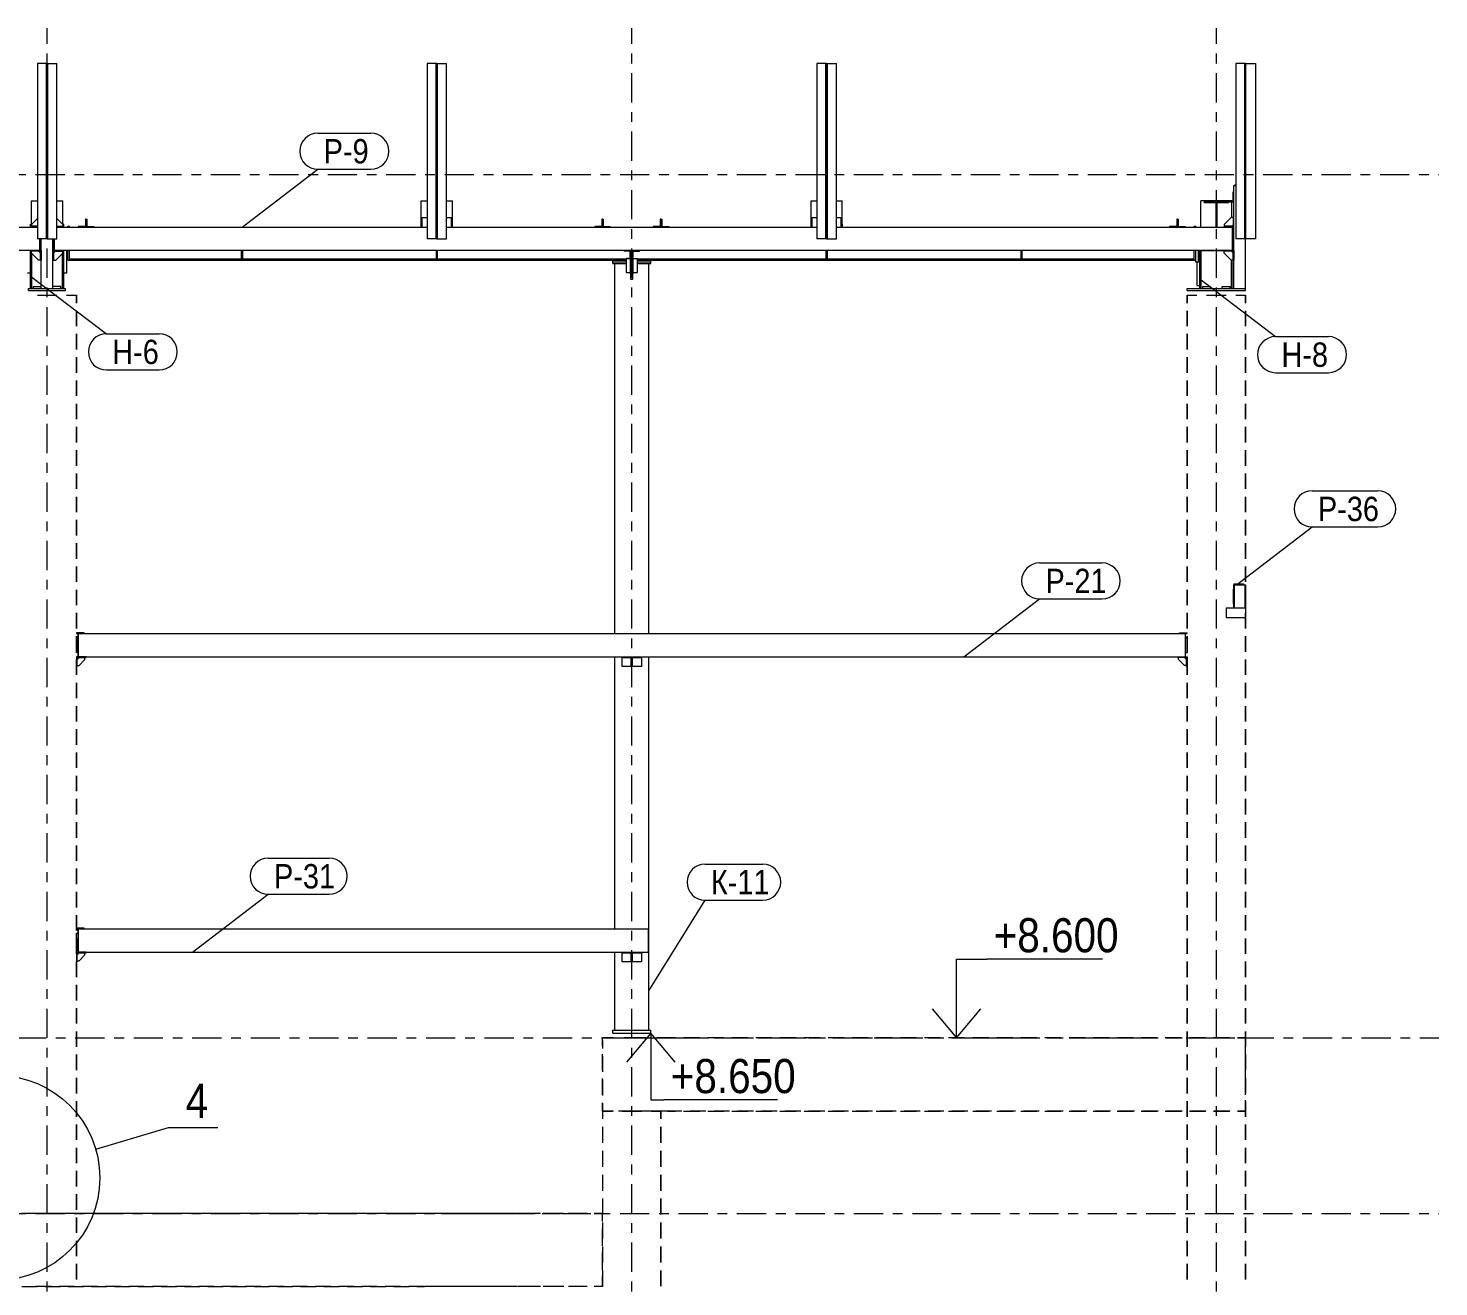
# Model space of a CAD drawing. Header units: millimetres. Extents: x -423 to 766, y -621 to 220.
# Drawn here: x 91.2 to 236, y -176.5 to -47.3 of the extents above; entities that cross this region are included whole.
import ezdxf

# ---------------------------------------------------------------- set-up
doc = ezdxf.new("R2010")
doc.units = ezdxf.units.MM
doc.linetypes.add('XKITLINE00', pattern=[0])
doc.linetypes.add('XKITLINE03', pattern=[6, 3, -1, 1, -1])
for name, color, linetype, lineweight in [('DetailSymbol', 3, 'Continuous', 0), ('LevelText', 7, 'Continuous', 0), ('Part', 2, 'Continuous', 0), ('PartMark', 3, 'Continuous', 0), ('ReferenceModel', 1, 'Continuous', 0), ('S-GRID', 1, 'Continuous', 0)]:
    doc.layers.add(name, color=color, linetype=linetype, lineweight=lineweight)
doc.styles.add('GOST type A', font='ARIAL.TTF')

msp = doc.modelspace()

# ---------------------------------------------------------------- linework, layer by layer
at = {"layer": 'DetailSymbol', "linetype": 'XKITLINE00', "lineweight": 0}
for p, q in [((98.11, -162.33), (105.59, -160.13)), ((105.59, -160.13), (110.65, -160.13))]:
    msp.add_line(p, q, dxfattribs=at)
msp.add_circle((88.04, -165.29), 10.5, dxfattribs=at)
at = {"layer": 'LevelText', "linetype": 'XKITLINE00', "lineweight": 0}
for p, q in [((186.47, -150.93), (186.47, -142.84)), ((186.47, -142.84), (189.57, -142.84)), ((201.45, -142.84), (189.57, -142.84)), ((183.97, -147.93), (186.47, -150.93)), ((186.47, -150.93), (188.97, -147.93)), ((155.08, -150.43), (152.58, -153.43)), ((155.08, -150.43), (155.08, -157.29)), ((157.58, -153.43), (155.08, -150.43)), ((155.08, -157.29), (156.43, -157.29)), ((168.09, -157.29), (156.43, -157.29))]:
    msp.add_line(p, q, dxfattribs=at)
at = {"layer": 'Part', "linetype": 'XKITLINE00', "lineweight": 0}
for p, q in [((93.13, -50.93), (92.13, -50.93)), ((92.13, -50.93), (92.13, -68.93)), ((93.05, -68.93), (93.05, -50.93)), ((93.13, -68.93), (93.13, -50.93)), ((93.13, -50.93), (94.13, -50.93)), ((93.13, -50.93), (93.13, -68.93)), ((93.21, -68.93), (93.21, -50.93)), ((94.13, -68.93), (94.13, -50.93)), ((133.13, -50.93), (132.13, -50.93)), ((132.13, -50.93), (132.13, -68.93)), ((133.05, -68.93), (133.05, -50.93)), ((133.13, -68.93), (133.13, -50.93)), ((133.13, -50.93), (134.13, -50.93)), ((133.13, -50.93), (133.13, -68.93)), ((133.21, -68.93), (133.21, -50.93)), ((134.13, -68.93), (134.13, -50.93)), ((173.13, -50.93), (172.13, -50.93)), ((172.13, -50.93), (172.13, -68.93)), ((173.05, -68.93), (173.05, -50.93)), ((173.13, -68.93), (173.13, -50.93)), ((173.13, -50.93), (174.13, -50.93)), ((173.13, -50.93), (173.13, -68.93)), ((173.21, -68.93), (173.21, -50.93)), ((174.13, -68.93), (174.13, -50.93)), ((216.13, -50.93), (215.13, -50.93)), ((215.13, -50.93), (215.13, -68.93)), ((216.05, -68.93), (216.05, -50.93)), ((216.13, -50.93), (216.13, -68.93)), ((216.13, -50.93), (217.13, -50.93)), ((217.13, -50.93), (217.13, -68.93)), ((214.93, -74.03), (214.93, -63.47)), ((214.93, -63.47), (215.13, -63.47)), ((215.13, -63.43), (214.98, -63.43)), ((214.98, -63.43), (214.98, -63.47)), ((91.53, -67.43), (91.53, -65.03)), ((91.53, -65.03), (92.13, -65.03)), ((94.13, -65.03), (94.73, -65.03)), ((94.73, -67.43), (94.73, -65.03)), ((131.53, -67.43), (131.53, -65.03)), ((131.53, -65.03), (132.13, -65.03)), ((134.13, -65.03), (134.73, -65.03)), ((134.73, -67.43), (134.73, -65.03)), ((171.53, -67.43), (171.53, -65.03)), ((171.53, -65.03), (172.13, -65.03)), ((174.13, -65.03), (174.73, -65.03)), ((174.73, -67.43), (174.73, -65.03)), ((211.53, -67.73), (211.53, -65.03)), ((214.73, -65.03), (211.53, -65.03)), ((211.88, -65.03), (211.88, -64.96)), ((211.88, -65.21), (211.88, -65.13)), ((211.88, -65.13), (214.38, -65.13)), ((213.93, -65.13), (213.93, -65.05)), ((213.93, -65.05), (214.85, -65.05)), ((214.38, -65.03), (214.38, -64.96)), ((214.38, -65.21), (214.38, -65.13)), ((214.38, -65.13), (214.93, -65.13)), ((214.73, -65.05), (214.73, -65.03)), ((214.73, -66.73), (214.73, -65.13)), ((214.85, -65.05), (214.85, -64.13)), ((214.85, -64.13), (214.93, -64.13)), ((174.73, -67.33), (174.73, -66.23)), ((211.88, -65.21), (214.38, -65.21)), ((213.09, -65.21), (213.09, -67.73)), ((213.09, -65.21), (213.17, -65.21)), ((213.09, -66.27), (213.17, -66.27)), ((213.17, -65.21), (213.17, -67.73)), ((54.13, -67.73), (92.13, -67.73)), ((91.42, -67.43), (91.55, -67.43)), ((91.42, -67.73), (91.42, -67.43)), ((92.13, -66.85), (91.53, -67.45)), ((91.53, -67.45), (91.53, -67.65)), ((92.13, -67.65), (91.53, -67.65)), ((91.53, -67.65), (91.53, -67.73)), ((91.53, -67.73), (92.13, -67.73)), ((94.13, -66.85), (94.73, -67.45)), ((94.13, -67.65), (94.73, -67.65)), ((94.13, -67.73), (132.13, -67.73)), ((94.73, -67.73), (94.13, -67.73)), ((94.71, -67.43), (94.84, -67.43)), ((94.73, -67.45), (94.73, -67.65)), ((94.73, -67.65), (94.73, -67.73)), ((94.84, -67.73), (94.84, -67.43)), ((95.25, -67.73), (95.25, -67.63)), ((95.25, -67.63), (95.41, -67.63)), ((95.41, -67.73), (95.41, -67.63)), ((97.06, -67.66), (96.33, -67.66)), ((96.33, -67.66), (96.33, -67.73)), ((97.13, -66.93), (97.06, -66.93)), ((97.06, -66.93), (97.06, -67.66)), ((97.13, -67.73), (97.13, -66.93)), ((97.13, -66.93), (97.2, -66.93)), ((97.13, -67.73), (97.13, -66.93)), ((97.2, -66.93), (97.2, -67.66)), ((97.2, -67.66), (97.93, -67.66)), ((97.93, -67.66), (97.93, -67.73)), ((131.53, -67.43), (131.63, -67.43)), ((131.53, -67.73), (131.53, -67.43)), ((131.63, -66.73), (132.13, -66.73)), ((131.63, -67.73), (131.63, -66.73)), ((131.63, -67.73), (132.13, -67.73)), ((134.13, -66.73), (134.63, -66.73)), ((134.13, -67.73), (172.13, -67.73)), ((134.13, -67.73), (134.63, -67.73)), ((134.63, -67.73), (134.63, -66.73)), ((134.63, -67.43), (134.73, -67.43)), ((134.73, -67.73), (134.73, -67.43)), ((150.06, -67.66), (149.33, -67.66)), ((149.33, -67.66), (149.33, -67.73)), ((150.13, -66.93), (150.06, -66.93)), ((150.06, -66.93), (150.06, -67.66)), ((150.13, -67.73), (150.13, -66.93)), ((150.13, -66.93), (150.2, -66.93)), ((150.13, -67.73), (150.13, -66.93)), ((150.2, -66.93), (150.2, -67.66)), ((150.2, -67.66), (150.93, -67.66)), ((150.93, -67.66), (150.93, -67.73)), ((156.06, -67.66), (155.33, -67.66)), ((155.33, -67.66), (155.33, -67.73)), ((156.13, -66.93), (156.06, -66.93)), ((156.06, -66.93), (156.06, -67.66)), ((156.13, -67.73), (156.13, -66.93)), ((156.13, -67.73), (156.13, -66.93)), ((156.13, -66.93), (156.2, -66.93)), ((156.2, -66.93), (156.2, -67.66)), ((156.2, -67.66), (156.93, -67.66)), ((156.93, -67.66), (156.93, -67.73)), ((171.53, -67.43), (171.63, -67.43)), ((171.53, -67.73), (171.53, -67.43)), ((171.63, -66.73), (172.13, -66.73)), ((171.63, -67.73), (171.63, -66.73)), ((171.63, -67.73), (172.13, -67.73)), ((174.13, -66.73), (174.63, -66.73)), ((174.13, -67.73), (214.79, -67.73)), ((174.13, -67.73), (174.63, -67.73)), ((174.63, -67.73), (174.63, -66.73)), ((174.63, -67.43), (174.73, -67.43)), ((174.73, -67.43), (174.73, -67.73)), ((209.06, -67.66), (208.33, -67.66)), ((208.33, -67.66), (208.33, -67.73)), ((209.13, -66.93), (209.06, -66.93)), ((209.06, -66.93), (209.06, -67.66)), ((209.13, -67.73), (209.13, -66.93)), ((209.13, -66.93), (209.2, -66.93)), ((209.13, -67.73), (209.13, -66.93)), ((209.2, -66.93), (209.2, -67.66)), ((209.2, -67.66), (209.93, -67.66)), ((209.93, -67.66), (209.93, -67.73)), ((210.85, -67.63), (211.01, -67.63)), ((210.85, -67.73), (210.85, -67.63)), ((211.01, -67.73), (211.01, -67.63)), ((214.65, -66.73), (213.93, -67.45)), ((213.93, -67.45), (213.93, -67.65)), ((214.85, -67.65), (213.93, -67.65)), ((213.93, -67.65), (213.93, -67.73)), ((213.93, -67.73), (214.93, -67.73)), ((214.85, -66.73), (214.65, -66.73)), ((214.7, -67.65), (214.85, -67.5)), ((214.73, -67.65), (214.73, -67.62)), ((214.79, -70.13), (214.79, -67.73)), ((214.83, -67.78), (214.79, -67.78)), ((214.83, -70.08), (214.83, -67.78)), ((214.93, -66.73), (214.85, -66.73)), ((214.85, -66.73), (214.85, -67.65)), ((214.93, -67.73), (214.93, -66.73)), ((93.13, -68.93), (92.13, -68.93)), ((92.39, -70.13), (92.39, -68.93)), ((92.43, -68.93), (92.43, -70.08)), ((92.53, -74.03), (92.53, -68.93)), ((93.13, -68.93), (94.13, -68.93)), ((93.73, -74.03), (93.73, -68.93)), ((93.83, -68.93), (93.83, -70.08)), ((93.87, -70.13), (93.87, -68.93)), ((133.13, -68.93), (132.13, -68.93)), ((133.13, -68.93), (134.13, -68.93)), ((173.13, -68.93), (172.13, -68.93)), ((173.13, -68.93), (174.13, -68.93)), ((214.83, -68.83), (214.84, -68.83)), ((214.83, -69.13), (214.84, -69.13)), ((214.84, -68.83), (214.84, -69.13)), ((214.84, -70.13), (214.84, -69.13)), ((216.13, -68.93), (215.13, -68.93)), ((216.13, -74.03), (216.13, -68.93)), ((217.13, -68.93), (216.13, -68.93)), ((92.39, -70.13), (-26.13, -70.13)), ((91.42, -74.03), (91.42, -70.13)), ((91.53, -70.21), (91.53, -70.13)), ((91.53, -70.13), (92.53, -70.13)), ((91.53, -70.41), (91.53, -70.21)), ((92.45, -70.21), (91.53, -70.21)), ((92.25, -71.13), (91.53, -70.41)), ((91.57, -74.03), (91.57, -70.45)), ((92.45, -70.36), (92.3, -70.21)), ((92.43, -70.08), (92.39, -70.08)), ((92.45, -71.13), (92.45, -70.21)), ((92.53, -70.13), (92.53, -71.13)), ((93.73, -70.13), (93.73, -71.13)), ((94.73, -70.13), (93.73, -70.13)), ((93.81, -71.13), (93.81, -70.21)), ((93.81, -70.21), (94.73, -70.21)), ((93.81, -70.36), (93.96, -70.21)), ((93.83, -70.08), (93.87, -70.08)), ((214.79, -70.13), (93.87, -70.13)), ((94.01, -71.13), (94.73, -70.41)), ((94.69, -74.03), (94.69, -70.45)), ((94.73, -70.21), (94.73, -70.13)), ((94.73, -70.41), (94.73, -70.21)), ((94.84, -74.03), (94.84, -70.13)), ((95.14, -72.43), (95.14, -70.13)), ((95.25, -71.13), (95.25, -70.13)), ((95.41, -70.99), (95.41, -70.13)), ((113.05, -70.13), (113.05, -70.98)), ((113.21, -70.98), (113.21, -70.13)), ((133.05, -70.13), (133.05, -70.98)), ((133.21, -70.98), (133.21, -70.13)), ((152.35, -70.21), (152.35, -70.13)), ((152.35, -70.13), (153.05, -70.13)), ((152.97, -70.21), (152.35, -70.21)), ((152.97, -70.83), (152.97, -70.21)), ((153.05, -70.83), (152.97, -70.83)), ((153.05, -70.13), (153.05, -70.83)), ((153.21, -70.13), (153.05, -70.13)), ((153.05, -70.13), (153.05, -71.45)), ((153.21, -70.13), (153.21, -71.45)), ((153.21, -70.13), (153.21, -70.83)), ((153.91, -70.13), (153.21, -70.13)), ((153.21, -70.83), (153.29, -70.83)), ((153.29, -70.83), (153.29, -70.21)), ((153.29, -70.21), (153.91, -70.21)), ((153.91, -70.21), (153.91, -70.13)), ((173.05, -70.13), (173.05, -70.98)), ((173.21, -70.98), (173.21, -70.13)), ((193.05, -70.13), (193.05, -70.98)), ((193.21, -70.98), (193.21, -70.13)), ((210.85, -70.99), (210.85, -70.13)), ((211.01, -71.33), (211.01, -70.13)), ((211.31, -71.33), (211.31, -70.13)), ((211.31, -70.13), (211.31, -71.33)), ((211.41, -70.13), (211.41, -71.33)), ((211.42, -74.03), (211.42, -70.13)), ((211.57, -74.03), (211.57, -70.13)), ((211.58, -70.18), (211.58, -70.13)), ((213.93, -70.18), (211.58, -70.18)), ((213.93, -70.21), (213.93, -70.13)), ((213.93, -70.13), (214.93, -70.13)), ((213.93, -70.41), (213.93, -70.21)), ((214.85, -70.21), (213.93, -70.21)), ((214.65, -71.13), (213.93, -70.41)), ((214.85, -70.36), (214.7, -70.21)), ((214.79, -70.08), (214.83, -70.08)), ((214.84, -70.35), (214.84, -70.21)), ((214.85, -71.13), (214.85, -70.21)), ((214.93, -70.13), (214.93, -71.13)), ((92.45, -71.13), (92.25, -71.13)), ((92.53, -71.13), (92.45, -71.13)), ((93.73, -71.13), (93.81, -71.13)), ((93.81, -71.13), (94.01, -71.13)), ((95.25, -71.13), (95.41, -71.13)), ((95.41, -71.13), (95.41, -70.99)), ((95.41, -70.99), (152.55, -70.99)), ((95.41, -71.13), (151.18, -71.13)), ((113.05, -70.98), (113.21, -70.98)), ((133.05, -70.98), (133.21, -70.98)), ((151.18, -71.29), (151.18, -71.13)), ((151.18, -71.13), (152.55, -71.13)), ((151.18, -71.29), (152.55, -71.29)), ((151.18, -71.45), (151.18, -71.29)), ((151.18, -71.29), (152.55, -71.29)), ((151.18, -71.45), (152.55, -71.45)), ((151.39, -109.43), (151.39, -71.45)), ((153.05, -70.94), (152.55, -70.94)), ((152.55, -70.94), (152.55, -72.39)), ((152.55, -70.97), (152.97, -70.97)), ((152.97, -70.97), (152.97, -72.52)), ((152.97, -71.1), (153.05, -71.1)), ((153.21, -71.45), (153.05, -71.45)), ((153.05, -72.12), (153.05, -71.45)), ((153.05, -71.9), (153.21, -71.9)), ((153.05, -73.1), (153.05, -72.12)), ((153.05, -72.2), (153.21, -72.2)), ((153.21, -70.94), (153.71, -70.94)), ((153.21, -71.1), (153.29, -71.1)), ((153.21, -72.12), (153.21, -71.45)), ((153.21, -72.12), (153.21, -73.1)), ((153.29, -72.52), (153.29, -70.97)), ((153.29, -70.97), (153.71, -70.97)), ((153.71, -72.39), (153.71, -70.94)), ((153.71, -70.99), (210.85, -70.99)), ((153.71, -71.13), (155.08, -71.13)), ((153.71, -71.29), (155.08, -71.29)), ((153.71, -71.29), (155.08, -71.29)), ((153.71, -71.45), (155.08, -71.45)), ((154.87, -109.43), (154.87, -71.45)), ((155.08, -71.13), (210.85, -71.13)), ((155.08, -71.29), (155.08, -71.13)), ((155.08, -71.45), (155.08, -71.29)), ((173.05, -70.98), (173.21, -70.98)), ((193.05, -70.98), (193.21, -70.98)), ((210.85, -71.13), (210.85, -70.99)), ((210.85, -71.13), (211.01, -71.13)), ((211.31, -71.33), (211.01, -71.33)), ((211.12, -71.33), (211.12, -73.73)), ((211.41, -71.33), (211.31, -71.33)), ((211.41, -71.33), (211.42, -71.33)), ((214.85, -71.13), (214.65, -71.13)), ((214.69, -74.03), (214.69, -71.13)), ((214.84, -74.03), (214.84, -71.13)), ((214.84, -71.33), (214.93, -71.33)), ((214.93, -71.13), (214.85, -71.13)), ((91.12, -72.43), (91.42, -72.43)), ((91.73, -74.03), (91.73, -73.83)), ((91.73, -73.83), (92.53, -73.83)), ((94.53, -73.83), (93.73, -73.83)), ((94.53, -74.03), (94.53, -73.83)), ((94.84, -72.43), (95.14, -72.43)), ((152.55, -72.39), (152.97, -72.39)), ((152.97, -72.52), (153.05, -72.52)), ((153.21, -73.1), (153.05, -73.1)), ((153.21, -72.52), (153.29, -72.52)), ((153.29, -72.39), (153.71, -72.39)), ((211.12, -73.73), (211.42, -73.73)), ((211.73, -74.03), (211.73, -73.83)), ((211.73, -73.83), (212.53, -73.83)), ((212.53, -74.03), (212.53, -73.83)), ((213.73, -74.03), (213.73, -73.83)), ((213.73, -73.83), (214.53, -73.83)), ((214.53, -74.03), (214.53, -73.83)), ((214.84, -73.73), (214.93, -73.73)), ((91.23, -74.23), (91.23, -74.03)), ((91.23, -74.03), (95.03, -74.03)), ((91.23, -74.23), (95.03, -74.23)), ((92.53, -74.03), (93.73, -74.03)), ((95.03, -74.23), (95.03, -74.03)), ((210.13, -74.23), (210.13, -74.03)), ((210.13, -74.03), (216.13, -74.03)), ((210.13, -74.23), (216.13, -74.23)), ((214.93, -74.03), (216.13, -74.03)), ((216.13, -74.23), (216.13, -74.03)), ((214.85, -104.88), (214.85, -106.38)), ((214.85, -104.88), (214.93, -104.88)), ((214.93, -104.35), (215.93, -104.35)), ((214.93, -104.35), (214.93, -104.43)), ((214.93, -104.88), (214.93, -104.43)), ((214.93, -104.43), (215.93, -104.43)), ((214.93, -104.88), (214.93, -106.38)), ((216.09, -104.47), (214.97, -104.47)), ((214.97, -104.47), (214.97, -106.79)), ((215.93, -104.35), (215.93, -104.43)), ((215.93, -104.43), (216.13, -104.43)), ((216.09, -106.79), (216.09, -104.47)), ((216.13, -104.43), (216.13, -106.83)), ((216.13, -106.83), (214.13, -106.83)), ((214.13, -106.83), (214.13, -107.83)), ((214.85, -106.38), (214.93, -106.38)), ((214.93, -106.83), (214.93, -106.38)), ((214.97, -106.79), (216.09, -106.79)), ((216.13, -106.83), (216.13, -107.83)), ((216.13, -107.83), (214.13, -107.83)), ((96.93, -109.35), (96.13, -109.35)), ((96.13, -109.35), (96.13, -109.43)), ((96.13, -109.43), (96.33, -109.43)), ((96.13, -109.88), (96.29, -109.88)), ((96.13, -111.38), (96.13, -109.88)), ((96.29, -109.47), (96.29, -111.79)), ((96.29, -109.47), (96.33, -109.47)), ((96.33, -109.43), (96.33, -111.83)), ((96.33, -109.43), (209.93, -109.43)), ((96.93, -109.43), (96.93, -109.35)), ((209.33, -109.43), (209.33, -109.35)), ((209.33, -109.35), (210.13, -109.35)), ((209.93, -109.43), (209.93, -111.83)), ((209.93, -109.43), (210.13, -109.43)), ((209.97, -109.47), (209.93, -109.47)), ((209.97, -111.79), (209.97, -109.47)), ((209.97, -109.88), (210.13, -109.88)), ((210.13, -109.43), (210.13, -109.35)), ((210.13, -109.88), (210.13, -111.38)), ((96.29, -111.38), (96.13, -111.38)), ((209.97, -111.38), (210.13, -111.38)), ((96.13, -111.83), (96.13, -112.83)), ((97.13, -111.83), (96.13, -111.83)), ((96.13, -112.83), (96.21, -112.83)), ((96.21, -112.11), (96.41, -111.91)), ((96.21, -112.83), (96.21, -111.91)), ((96.21, -111.91), (97.13, -111.91)), ((96.21, -112.71), (96.41, -112.71)), ((96.29, -111.79), (96.33, -111.79)), ((96.33, -111.83), (209.93, -111.83)), ((96.41, -112.71), (97.01, -112.11)), ((97.01, -112.11), (97.01, -111.91)), ((97.13, -111.91), (97.13, -111.83)), ((151.39, -139.73), (151.39, -111.83)), ((152.13, -112.83), (152.13, -111.83)), ((152.13, -111.91), (154.13, -111.91)), ((154.13, -112.83), (152.13, -112.83)), ((153.08, -112.71), (153.08, -111.91)), ((153.08, -112.11), (153.18, -112.11)), ((153.18, -112.71), (153.08, -112.71)), ((153.18, -111.91), (153.18, -112.71)), ((154.13, -111.83), (154.13, -112.83)), ((154.87, -139.77), (154.87, -111.83)), ((209.13, -111.91), (209.13, -111.83)), ((209.13, -111.83), (210.13, -111.83)), ((210.05, -111.91), (209.13, -111.91)), ((209.25, -112.11), (209.25, -111.91)), ((209.85, -112.71), (209.25, -112.11)), ((210.05, -112.11), (209.85, -111.91)), ((210.05, -112.71), (209.85, -112.71)), ((209.93, -111.79), (209.97, -111.79)), ((210.05, -112.83), (210.05, -111.91)), ((210.13, -112.83), (210.05, -112.83)), ((210.13, -111.83), (210.13, -112.83)), ((96.93, -139.65), (96.13, -139.65)), ((96.13, -139.65), (96.13, -139.73)), ((96.13, -139.73), (96.33, -139.73)), ((96.13, -140.18), (96.29, -140.18)), ((96.13, -141.68), (96.13, -140.18)), ((96.29, -139.77), (96.29, -142.09)), ((96.29, -139.77), (96.33, -139.77)), ((96.33, -139.73), (96.33, -142.13)), ((96.33, -139.73), (154.83, -139.73)), ((96.93, -139.73), (96.93, -139.65)), ((154.83, -139.73), (154.83, -142.13)), ((154.87, -139.77), (154.83, -139.77)), ((154.87, -142.09), (154.87, -139.77)), ((96.29, -141.68), (96.13, -141.68)), ((96.13, -142.13), (96.13, -143.13)), ((97.13, -142.13), (96.13, -142.13)), ((96.13, -143.13), (96.21, -143.13)), ((96.21, -142.41), (96.41, -142.21)), ((96.21, -143.13), (96.21, -142.21)), ((96.21, -142.21), (97.13, -142.21)), ((96.21, -143.01), (96.41, -143.01)), ((96.29, -142.09), (96.33, -142.09)), ((96.33, -142.13), (154.83, -142.13)), ((96.41, -143.01), (97.01, -142.41)), ((97.01, -142.41), (97.01, -142.21)), ((97.13, -142.21), (97.13, -142.13)), ((151.39, -150.13), (151.39, -142.13)), ((152.13, -143.13), (152.13, -142.13)), ((152.13, -142.21), (154.13, -142.21)), ((154.13, -143.13), (152.13, -143.13)), ((153.08, -143.01), (153.08, -142.21)), ((153.08, -142.41), (153.18, -142.41)), ((153.18, -143.01), (153.08, -143.01)), ((153.18, -142.21), (153.18, -143.01)), ((154.13, -142.13), (154.13, -143.13)), ((154.83, -142.09), (154.87, -142.09)), ((154.87, -150.13), (154.87, -142.09)), ((151.18, -150.43), (151.18, -150.13)), ((151.18, -150.13), (155.08, -150.13)), ((151.18, -150.43), (155.08, -150.43)), ((155.08, -150.43), (155.08, -150.13))]:
    msp.add_line(p, q, dxfattribs=at)
at = {"layer": 'PartMark', "linetype": 'XKITLINE00', "lineweight": 0}
for p, q in [((120.91, -58.1), (126.35, -58.1)), ((113.13, -67.73), (120.91, -61.8)), ((120.91, -61.8), (126.35, -61.8)), ((91.43, -72.76), (99.21, -78.69)), ((211.43, -73.04), (219.21, -78.97)), ((99.21, -78.69), (104.64, -78.69)), ((219.21, -78.97), (224.64, -78.97)), ((99.21, -82.39), (104.64, -82.39)), ((219.21, -82.67), (224.64, -82.67)), ((222.95, -94.8), (229.69, -94.8)), ((215.18, -104.43), (222.95, -98.5)), ((222.95, -98.5), (229.69, -98.5)), ((194.99, -102.19), (201.4, -102.19)), ((187.21, -111.82), (194.99, -105.89)), ((194.99, -105.89), (201.4, -105.89)), ((115.81, -132.49), (122.07, -132.49)), ((160.65, -133.09), (166.57, -133.09)), ((108.04, -142.12), (115.81, -136.19)), ((115.81, -136.19), (122.07, -136.19)), ((154.87, -146.1), (160.65, -136.79)), ((160.65, -136.79), (166.57, -136.79))]:
    msp.add_line(p, q, dxfattribs=at)
for centre, start, end in [((120.91, -59.95), 90, 270), ((126.35, -59.95), 270, 90), ((99.21, -80.54), 90, 270), ((104.64, -80.54), 270, 90), ((219.21, -80.82), 90, 270), ((224.64, -80.82), 270, 90), ((222.95, -96.65), 90, 270), ((229.69, -96.65), 270, 90), ((194.99, -104.04), 90, 270), ((201.4, -104.04), 270, 90), ((115.81, -134.34), 90, 270), ((122.07, -134.34), 270, 90), ((160.65, -134.94), 90, 270), ((166.57, -134.94), 270, 90)]:
    msp.add_arc(centre, 1.85, start, end, dxfattribs=at)
at = {"layer": 'ReferenceModel', "linetype": 'XKITLINE00', "lineweight": 0}
for p, q in [((92.13, -74.73), (94.13, -74.73)), ((92.13, -74.73), (94.13, -74.73)), ((92.13, -74.73), (94.13, -74.73)), ((95.13, -74.73), (96.13, -74.73)), ((95.13, -74.73), (96.13, -74.73)), ((95.13, -74.73), (96.13, -74.73)), ((96.13, -74.73), (96.13, -75.52)), ((96.13, -75.52), (96.13, -74.73)), ((96.13, -74.73), (96.13, -75.52)), ((210.13, -74.73), (210.13, -75.52)), ((210.13, -74.73), (211.13, -74.73)), ((210.13, -75.52), (210.13, -74.73)), ((210.13, -74.73), (211.13, -74.73)), ((210.13, -74.73), (210.13, -75.52)), ((210.13, -74.73), (211.13, -74.73)), ((212.13, -74.73), (214.13, -74.73)), ((212.13, -74.73), (214.13, -74.73)), ((212.13, -74.73), (214.13, -74.73)), ((215.13, -74.73), (216.13, -74.73)), ((215.13, -74.73), (216.13, -74.73)), ((215.13, -74.73), (216.13, -74.73)), ((216.13, -74.73), (216.13, -75.52)), ((216.13, -75.52), (216.13, -74.73)), ((216.13, -74.73), (216.13, -75.52)), ((96.13, -76.32), (96.13, -77.91)), ((96.13, -77.91), (96.13, -76.32)), ((96.13, -76.32), (96.13, -77.91)), ((210.13, -76.32), (210.13, -77.91)), ((210.13, -77.91), (210.13, -76.32)), ((210.13, -76.32), (210.13, -77.91)), ((216.13, -76.32), (216.13, -77.91)), ((216.13, -77.91), (216.13, -76.32)), ((216.13, -76.32), (216.13, -77.91)), ((96.13, -78.7), (96.13, -80.29)), ((96.13, -80.29), (96.13, -78.7)), ((96.13, -78.7), (96.13, -80.29)), ((210.13, -78.7), (210.13, -80.29)), ((210.13, -80.29), (210.13, -78.7)), ((210.13, -78.7), (210.13, -80.29)), ((216.13, -78.7), (216.13, -80.29)), ((216.13, -80.29), (216.13, -78.7)), ((216.13, -78.7), (216.13, -80.29)), ((96.13, -81.09), (96.13, -82.68)), ((96.13, -82.68), (96.13, -81.09)), ((96.13, -81.09), (96.13, -82.68)), ((210.13, -81.09), (210.13, -82.68)), ((210.13, -82.68), (210.13, -81.09)), ((210.13, -81.09), (210.13, -82.68)), ((216.13, -81.09), (216.13, -82.68)), ((216.13, -82.68), (216.13, -81.09)), ((216.13, -81.09), (216.13, -82.68)), ((96.13, -83.47), (96.13, -85.06)), ((96.13, -85.06), (96.13, -83.47)), ((96.13, -83.47), (96.13, -85.06)), ((210.13, -83.47), (210.13, -85.06)), ((210.13, -85.06), (210.13, -83.47)), ((210.13, -83.47), (210.13, -85.06)), ((216.13, -83.47), (216.13, -85.06)), ((216.13, -85.06), (216.13, -83.47)), ((216.13, -83.47), (216.13, -85.06)), ((96.13, -85.86), (96.13, -87.45)), ((96.13, -87.45), (96.13, -85.86)), ((96.13, -85.86), (96.13, -87.45)), ((210.13, -85.86), (210.13, -87.45)), ((210.13, -87.45), (210.13, -85.86)), ((210.13, -85.86), (210.13, -87.45)), ((216.13, -85.86), (216.13, -87.45)), ((216.13, -87.45), (216.13, -85.86)), ((216.13, -85.86), (216.13, -87.45)), ((96.13, -88.24), (96.13, -89.83)), ((96.13, -89.83), (96.13, -88.24)), ((96.13, -88.24), (96.13, -89.83)), ((210.13, -88.24), (210.13, -89.83)), ((210.13, -89.83), (210.13, -88.24)), ((210.13, -88.24), (210.13, -89.83)), ((216.13, -88.24), (216.13, -89.83)), ((216.13, -89.83), (216.13, -88.24)), ((216.13, -88.24), (216.13, -89.83)), ((96.13, -90.63), (96.13, -92.22)), ((96.13, -92.22), (96.13, -90.63)), ((96.13, -90.63), (96.13, -92.22)), ((210.13, -90.63), (210.13, -92.22)), ((210.13, -92.22), (210.13, -90.63)), ((210.13, -90.63), (210.13, -92.22)), ((216.13, -90.63), (216.13, -92.22)), ((216.13, -92.22), (216.13, -90.63)), ((216.13, -90.63), (216.13, -92.22)), ((96.13, -93.01), (96.13, -94.6)), ((96.13, -94.6), (96.13, -93.01)), ((96.13, -93.01), (96.13, -94.6)), ((210.13, -93.01), (210.13, -94.6)), ((210.13, -94.6), (210.13, -93.01)), ((210.13, -93.01), (210.13, -94.6)), ((216.13, -93.01), (216.13, -94.6)), ((216.13, -94.6), (216.13, -93.01)), ((216.13, -93.01), (216.13, -94.6)), ((96.13, -95.4), (96.13, -96.99)), ((96.13, -96.99), (96.13, -95.4)), ((96.13, -95.4), (96.13, -96.99)), ((210.13, -95.4), (210.13, -96.99)), ((210.13, -96.99), (210.13, -95.4)), ((210.13, -95.4), (210.13, -96.99)), ((216.13, -95.4), (216.13, -96.99)), ((216.13, -96.99), (216.13, -95.4)), ((216.13, -95.4), (216.13, -96.99)), ((96.13, -97.78), (96.13, -99.37)), ((96.13, -99.37), (96.13, -97.78)), ((96.13, -97.78), (96.13, -99.37)), ((210.13, -97.78), (210.13, -99.37)), ((210.13, -99.37), (210.13, -97.78)), ((210.13, -97.78), (210.13, -99.37)), ((216.13, -97.78), (216.13, -99.37)), ((216.13, -99.37), (216.13, -97.78)), ((216.13, -97.78), (216.13, -99.37)), ((96.13, -100.17), (96.13, -101.76)), ((96.13, -101.76), (96.13, -100.17)), ((96.13, -100.17), (96.13, -101.76)), ((210.13, -100.17), (210.13, -101.76)), ((210.13, -101.76), (210.13, -100.17)), ((210.13, -100.17), (210.13, -101.76)), ((216.13, -100.17), (216.13, -101.76)), ((216.13, -101.76), (216.13, -100.17)), ((216.13, -100.17), (216.13, -101.76)), ((96.13, -102.55), (96.13, -104.14)), ((96.13, -104.14), (96.13, -102.55)), ((96.13, -102.55), (96.13, -104.14)), ((210.13, -102.55), (210.13, -104.14)), ((210.13, -104.14), (210.13, -102.55)), ((210.13, -102.55), (210.13, -104.14)), ((216.13, -102.55), (216.13, -104.14)), ((216.13, -104.14), (216.13, -102.55)), ((216.13, -102.55), (216.13, -104.14)), ((96.13, -104.94), (96.13, -106.53)), ((96.13, -106.53), (96.13, -104.94)), ((96.13, -104.94), (96.13, -106.53)), ((210.13, -104.94), (210.13, -106.53)), ((210.13, -106.53), (210.13, -104.94)), ((210.13, -104.94), (210.13, -106.53)), ((216.13, -104.94), (216.13, -106.53)), ((216.13, -106.53), (216.13, -104.94)), ((216.13, -104.94), (216.13, -106.53)), ((96.13, -107.32), (96.13, -108.91)), ((96.13, -108.91), (96.13, -107.32)), ((96.13, -107.32), (96.13, -108.91)), ((210.13, -107.32), (210.13, -108.91)), ((210.13, -108.91), (210.13, -107.32)), ((210.13, -107.32), (210.13, -108.91)), ((216.13, -107.32), (216.13, -108.91)), ((216.13, -108.91), (216.13, -107.32)), ((216.13, -107.32), (216.13, -108.91)), ((96.13, -109.71), (96.13, -111.3)), ((96.13, -111.3), (96.13, -109.71)), ((96.13, -109.71), (96.13, -111.3)), ((210.13, -109.71), (210.13, -111.3)), ((210.13, -111.3), (210.13, -109.71)), ((210.13, -109.71), (210.13, -111.3)), ((216.13, -109.71), (216.13, -111.3)), ((216.13, -111.3), (216.13, -109.71)), ((216.13, -109.71), (216.13, -111.3)), ((96.13, -112.09), (96.13, -113.68)), ((96.13, -113.68), (96.13, -112.09)), ((96.13, -112.09), (96.13, -113.68)), ((210.13, -112.09), (210.13, -113.68)), ((210.13, -113.68), (210.13, -112.09)), ((210.13, -112.09), (210.13, -113.68)), ((216.13, -112.09), (216.13, -113.68)), ((216.13, -113.68), (216.13, -112.09)), ((216.13, -112.09), (216.13, -113.68)), ((96.13, -114.48), (96.13, -116.07)), ((96.13, -116.07), (96.13, -114.48)), ((96.13, -114.48), (96.13, -116.07)), ((210.13, -114.48), (210.13, -116.07)), ((210.13, -116.07), (210.13, -114.48)), ((210.13, -114.48), (210.13, -116.07)), ((216.13, -114.48), (216.13, -116.07)), ((216.13, -116.07), (216.13, -114.48)), ((216.13, -114.48), (216.13, -116.07)), ((96.13, -116.87), (96.13, -118.46)), ((96.13, -118.46), (96.13, -116.87)), ((96.13, -116.87), (96.13, -118.46)), ((210.13, -116.87), (210.13, -118.46)), ((210.13, -118.46), (210.13, -116.87)), ((210.13, -116.87), (210.13, -118.46)), ((216.13, -116.87), (216.13, -118.46)), ((216.13, -118.46), (216.13, -116.87)), ((216.13, -116.87), (216.13, -118.46)), ((96.13, -119.25), (96.13, -120.84)), ((96.13, -120.84), (96.13, -119.25)), ((96.13, -119.25), (96.13, -120.84)), ((210.13, -119.25), (210.13, -120.84)), ((210.13, -120.84), (210.13, -119.25)), ((210.13, -119.25), (210.13, -120.84)), ((216.13, -119.25), (216.13, -120.84)), ((216.13, -120.84), (216.13, -119.25)), ((216.13, -119.25), (216.13, -120.84)), ((96.13, -121.64), (96.13, -123.23)), ((96.13, -123.23), (96.13, -121.64)), ((96.13, -121.64), (96.13, -123.23)), ((210.13, -121.64), (210.13, -123.23)), ((210.13, -123.23), (210.13, -121.64)), ((210.13, -121.64), (210.13, -123.23)), ((216.13, -121.64), (216.13, -123.23)), ((216.13, -123.23), (216.13, -121.64)), ((216.13, -121.64), (216.13, -123.23)), ((96.13, -124.02), (96.13, -125.61)), ((96.13, -125.61), (96.13, -124.02)), ((96.13, -124.02), (96.13, -125.61)), ((210.13, -124.02), (210.13, -125.61)), ((210.13, -125.61), (210.13, -124.02)), ((210.13, -124.02), (210.13, -125.61)), ((216.13, -124.02), (216.13, -125.61)), ((216.13, -125.61), (216.13, -124.02)), ((216.13, -124.02), (216.13, -125.61)), ((96.13, -126.41), (96.13, -128)), ((96.13, -128), (96.13, -126.41)), ((96.13, -126.41), (96.13, -128)), ((210.13, -126.41), (210.13, -128)), ((210.13, -128), (210.13, -126.41)), ((210.13, -126.41), (210.13, -128)), ((216.13, -126.41), (216.13, -128)), ((216.13, -128), (216.13, -126.41)), ((216.13, -126.41), (216.13, -128)), ((96.13, -128.79), (96.13, -130.38)), ((96.13, -130.38), (96.13, -128.79)), ((96.13, -128.79), (96.13, -130.38)), ((210.13, -128.79), (210.13, -130.38)), ((210.13, -130.38), (210.13, -128.79)), ((210.13, -128.79), (210.13, -130.38)), ((216.13, -128.79), (216.13, -130.38)), ((216.13, -130.38), (216.13, -128.79)), ((216.13, -128.79), (216.13, -130.38)), ((96.13, -131.18), (96.13, -132.77)), ((96.13, -132.77), (96.13, -131.18)), ((96.13, -131.18), (96.13, -132.77)), ((210.13, -131.18), (210.13, -132.77)), ((210.13, -132.77), (210.13, -131.18)), ((210.13, -131.18), (210.13, -132.77)), ((216.13, -131.18), (216.13, -132.77)), ((216.13, -132.77), (216.13, -131.18)), ((216.13, -131.18), (216.13, -132.77)), ((96.13, -133.56), (96.13, -135.15)), ((96.13, -135.15), (96.13, -133.56)), ((96.13, -133.56), (96.13, -135.15)), ((210.13, -133.56), (210.13, -135.15)), ((210.13, -135.15), (210.13, -133.56)), ((210.13, -133.56), (210.13, -135.15)), ((216.13, -133.56), (216.13, -135.15)), ((216.13, -135.15), (216.13, -133.56)), ((216.13, -133.56), (216.13, -135.15)), ((96.13, -135.95), (96.13, -137.54)), ((96.13, -137.54), (96.13, -135.95)), ((96.13, -135.95), (96.13, -137.54)), ((210.13, -135.95), (210.13, -137.54)), ((210.13, -137.54), (210.13, -135.95)), ((210.13, -135.95), (210.13, -137.54)), ((216.13, -135.95), (216.13, -137.54)), ((216.13, -137.54), (216.13, -135.95)), ((216.13, -135.95), (216.13, -137.54)), ((96.13, -138.33), (96.13, -139.92)), ((96.13, -139.92), (96.13, -138.33)), ((96.13, -138.33), (96.13, -139.92)), ((210.13, -138.33), (210.13, -139.92)), ((210.13, -139.92), (210.13, -138.33)), ((210.13, -138.33), (210.13, -139.92)), ((216.13, -138.33), (216.13, -139.92)), ((216.13, -139.92), (216.13, -138.33)), ((216.13, -138.33), (216.13, -139.92)), ((96.13, -140.72), (96.13, -142.31)), ((96.13, -142.31), (96.13, -140.72)), ((96.13, -140.72), (96.13, -142.31)), ((210.13, -140.72), (210.13, -142.31)), ((210.13, -142.31), (210.13, -140.72)), ((210.13, -140.72), (210.13, -142.31)), ((216.13, -140.72), (216.13, -142.31)), ((216.13, -142.31), (216.13, -140.72)), ((216.13, -140.72), (216.13, -142.31)), ((96.13, -143.1), (96.13, -144.69)), ((96.13, -144.69), (96.13, -143.1)), ((96.13, -143.1), (96.13, -144.69)), ((210.13, -143.1), (210.13, -144.69)), ((210.13, -144.69), (210.13, -143.1)), ((210.13, -143.1), (210.13, -144.69)), ((216.13, -143.1), (216.13, -144.69)), ((216.13, -144.69), (216.13, -143.1)), ((216.13, -143.1), (216.13, -144.69)), ((96.13, -145.49), (96.13, -147.08)), ((96.13, -147.08), (96.13, -145.49)), ((96.13, -145.49), (96.13, -147.08)), ((210.13, -145.49), (210.13, -147.08)), ((210.13, -147.08), (210.13, -145.49)), ((210.13, -145.49), (210.13, -147.08)), ((216.13, -145.49), (216.13, -147.08)), ((216.13, -147.08), (216.13, -145.49)), ((216.13, -145.49), (216.13, -147.08)), ((96.13, -147.87), (96.13, -149.46)), ((96.13, -149.46), (96.13, -147.87)), ((96.13, -147.87), (96.13, -149.46)), ((210.13, -147.87), (210.13, -149.46)), ((210.13, -149.46), (210.13, -147.87)), ((210.13, -147.87), (210.13, -149.46)), ((216.13, -147.87), (216.13, -149.46)), ((216.13, -149.46), (216.13, -147.87)), ((216.13, -147.87), (216.13, -149.46)), ((96.13, -150.26), (96.13, -151.85)), ((96.13, -151.85), (96.13, -150.26)), ((96.13, -150.26), (96.13, -151.85)), ((210.13, -150.26), (210.13, -151.85)), ((210.13, -151.85), (210.13, -150.26)), ((210.13, -150.26), (210.13, -151.85)), ((216.13, -150.26), (216.13, -151.85)), ((216.13, -151.85), (216.13, -150.26)), ((216.13, -150.26), (216.13, -151.85)), ((150.13, -151.76), (150.13, -150.93)), ((150.13, -150.93), (150.95, -150.93)), ((150.13, -151.19), (150.13, -150.93)), ((151.25, -150.93), (150.13, -150.93)), ((150.13, -150.93), (151.25, -150.93)), ((150.13, -151.19), (150.13, -150.93)), ((150.13, -151.19), (150.13, -152)), ((151.76, -150.93), (153.39, -150.93)), ((154.58, -150.93), (152.36, -150.93)), ((152.36, -150.93), (154.58, -150.93)), ((154.21, -150.93), (155.84, -150.93)), ((156.81, -150.93), (155.69, -150.93)), ((155.69, -150.93), (156.8, -150.93)), ((156.65, -150.93), (158.28, -150.93)), ((157.63, -150.93), (156.8, -150.93)), ((160.1, -150.93), (158.45, -150.93)), ((159.1, -150.93), (160.73, -150.93)), ((162.57, -150.93), (160.93, -150.93)), ((161.54, -150.93), (163.17, -150.93)), ((165.05, -150.93), (163.4, -150.93)), ((163.99, -150.93), (165.61, -150.93)), ((167.52, -150.93), (165.87, -150.93)), ((166.43, -150.93), (168.06, -150.93)), ((169.99, -150.93), (168.34, -150.93)), ((168.87, -150.93), (170.5, -150.93)), ((172.46, -150.93), (170.81, -150.93)), ((171.32, -150.93), (172.95, -150.93)), ((174.93, -150.93), (173.29, -150.93)), ((173.76, -150.93), (175.39, -150.93)), ((177.41, -150.93), (175.76, -150.93)), ((176.21, -150.93), (177.84, -150.93)), ((179.88, -150.93), (178.23, -150.93)), ((178.65, -150.93), (180.28, -150.93)), ((182.35, -150.93), (180.7, -150.93)), ((181.1, -150.93), (182.73, -150.93)), ((184.82, -150.93), (183.17, -150.93)), ((183.54, -150.93), (185.17, -150.93)), ((187.29, -150.93), (185.65, -150.93)), ((185.99, -150.93), (187.61, -150.93)), ((189.77, -150.93), (188.12, -150.93)), ((188.43, -150.93), (190.06, -150.93)), ((192.24, -150.93), (190.59, -150.93)), ((190.87, -150.93), (192.5, -150.93)), ((194.71, -150.93), (193.06, -150.93)), ((193.32, -150.93), (194.95, -150.93)), ((197.18, -150.93), (195.53, -150.93)), ((195.76, -150.93), (197.39, -150.93)), ((199.65, -150.93), (198.01, -150.93)), ((198.21, -150.93), (199.84, -150.93)), ((202.13, -150.93), (200.48, -150.93)), ((200.65, -150.93), (202.28, -150.93)), ((204.6, -150.93), (202.95, -150.93)), ((203.1, -150.93), (204.73, -150.93)), ((207.07, -150.93), (205.42, -150.93)), ((205.54, -150.93), (207.17, -150.93)), ((209.54, -150.93), (207.89, -150.93)), ((207.99, -150.93), (209.61, -150.93)), ((212.01, -150.93), (210.37, -150.93)), ((210.43, -150.93), (212.06, -150.93)), ((214.49, -150.93), (212.84, -150.93)), ((212.87, -150.93), (214.5, -150.93)), ((216.13, -150.93), (215.31, -150.93)), ((215.32, -150.93), (216.13, -150.93)), ((216.13, -151.76), (216.13, -150.93)), ((216.13, -150.93), (216.13, -151.68)), ((216.13, -152.81), (216.13, -151.68)), ((96.13, -152.64), (96.13, -154.23)), ((96.13, -154.23), (96.13, -152.64)), ((96.13, -152.64), (96.13, -154.23)), ((150.13, -154.26), (150.13, -152.59)), ((150.13, -152.8), (150.13, -154.41)), ((210.13, -152.64), (210.13, -154.23)), ((210.13, -154.23), (210.13, -152.64)), ((210.13, -152.64), (210.13, -154.23)), ((216.13, -154.26), (216.13, -152.59)), ((216.13, -152.64), (216.13, -154.23)), ((216.13, -154.23), (216.13, -152.64)), ((216.13, -152.64), (216.13, -154.23)), ((216.13, -156.18), (216.13, -153.93)), ((96.13, -155.03), (96.13, -156.62)), ((96.13, -156.62), (96.13, -155.03)), ((96.13, -155.03), (96.13, -156.62)), ((150.13, -156.76), (150.13, -155.09)), ((150.13, -155.21), (150.13, -156.82)), ((210.13, -155.03), (210.13, -156.62)), ((210.13, -156.62), (210.13, -155.03)), ((210.13, -155.03), (210.13, -156.62)), ((216.13, -155.03), (216.13, -156.62)), ((216.13, -156.62), (216.13, -155.03)), ((216.13, -155.03), (216.13, -156.62)), ((216.13, -156.76), (216.13, -155.09)), ((96.13, -157.42), (96.13, -159.01)), ((96.13, -159.01), (96.13, -157.42)), ((96.13, -157.42), (96.13, -159.01)), ((150.13, -158.43), (150.13, -157.59)), ((150.13, -157.62), (150.13, -158.43)), ((210.13, -157.42), (210.13, -159.01)), ((210.13, -159.01), (210.13, -157.42)), ((210.13, -157.42), (210.13, -159.01)), ((216.13, -158.43), (216.13, -157.3)), ((216.13, -157.42), (216.13, -159.01)), ((216.13, -159.01), (216.13, -157.42)), ((216.13, -157.42), (216.13, -159.01)), ((216.13, -158.43), (216.13, -157.59)), ((150.13, -158.43), (150.13, -158.43)), ((150.95, -158.43), (150.13, -158.43)), ((151.25, -158.43), (150.13, -158.43)), ((151.25, -158.43), (150.13, -158.43)), ((150.13, -158.43), (150.13, -158.43)), ((150.13, -158.43), (150.13, -159.24)), ((150.13, -158.43), (151.13, -158.43)), ((150.13, -158.43), (150.13, -159.24)), ((150.13, -158.43), (151.13, -158.43)), ((150.13, -158.43), (150.13, -159.24)), ((150.13, -158.43), (151.13, -158.43)), ((153.39, -158.43), (151.76, -158.43)), ((152.13, -158.43), (154.13, -158.43)), ((152.13, -158.43), (154.13, -158.43)), ((152.13, -158.43), (154.13, -158.43)), ((154.58, -158.43), (152.36, -158.43)), ((154.58, -158.43), (152.36, -158.43)), ((155.84, -158.43), (154.21, -158.43)), ((155.13, -158.43), (156.13, -158.43)), ((155.13, -158.43), (156.13, -158.43)), ((155.13, -158.43), (156.13, -158.43)), ((156.81, -158.43), (155.69, -158.43)), ((156.8, -158.43), (155.69, -158.43)), ((156.13, -158.43), (156.13, -159.24)), ((156.13, -158.43), (156.13, -159.24)), ((156.13, -159.24), (156.13, -158.43)), ((158.28, -158.43), (156.65, -158.43)), ((156.8, -158.43), (157.63, -158.43)), ((158.45, -158.43), (160.1, -158.43)), ((160.73, -158.43), (159.1, -158.43)), ((160.93, -158.43), (162.57, -158.43)), ((163.17, -158.43), (161.54, -158.43)), ((163.4, -158.43), (165.05, -158.43)), ((165.61, -158.43), (163.99, -158.43)), ((165.87, -158.43), (167.52, -158.43)), ((168.06, -158.43), (166.43, -158.43)), ((168.34, -158.43), (169.99, -158.43)), ((170.5, -158.43), (168.87, -158.43)), ((170.81, -158.43), (172.46, -158.43)), ((172.95, -158.43), (171.32, -158.43)), ((173.29, -158.43), (174.93, -158.43)), ((175.39, -158.43), (173.76, -158.43)), ((175.76, -158.43), (177.41, -158.43)), ((177.84, -158.43), (176.21, -158.43)), ((178.23, -158.43), (179.88, -158.43)), ((180.28, -158.43), (178.65, -158.43)), ((180.7, -158.43), (182.35, -158.43)), ((182.73, -158.43), (181.1, -158.43)), ((183.17, -158.43), (184.82, -158.43)), ((185.17, -158.43), (183.54, -158.43)), ((185.65, -158.43), (187.29, -158.43)), ((187.61, -158.43), (185.99, -158.43)), ((188.12, -158.43), (189.77, -158.43)), ((190.06, -158.43), (188.43, -158.43)), ((190.59, -158.43), (192.24, -158.43)), ((192.5, -158.43), (190.87, -158.43)), ((193.06, -158.43), (194.71, -158.43)), ((194.95, -158.43), (193.32, -158.43)), ((195.53, -158.43), (197.18, -158.43)), ((197.39, -158.43), (195.76, -158.43)), ((198.01, -158.43), (199.65, -158.43)), ((199.84, -158.43), (198.21, -158.43)), ((200.48, -158.43), (202.13, -158.43)), ((202.28, -158.43), (200.65, -158.43)), ((202.95, -158.43), (204.6, -158.43)), ((204.73, -158.43), (203.1, -158.43)), ((205.42, -158.43), (207.07, -158.43)), ((207.17, -158.43), (205.54, -158.43)), ((207.89, -158.43), (209.54, -158.43)), ((209.61, -158.43), (207.99, -158.43)), ((210.37, -158.43), (212.01, -158.43)), ((212.06, -158.43), (210.43, -158.43)), ((212.84, -158.43), (214.49, -158.43)), ((214.5, -158.43), (212.87, -158.43)), ((215.31, -158.43), (216.13, -158.43)), ((216.13, -158.43), (215.32, -158.43)), ((216.13, -158.43), (216.13, -158.43)), ((96.13, -159.8), (96.13, -161.39)), ((96.13, -161.39), (96.13, -159.8)), ((96.13, -159.8), (96.13, -161.39)), ((150.13, -160.06), (150.13, -161.7)), ((150.13, -160.06), (150.13, -161.7)), ((150.13, -160.06), (150.13, -161.7)), ((156.13, -160.06), (156.13, -161.7)), ((156.13, -160.06), (156.13, -161.7)), ((156.13, -161.7), (156.13, -160.06)), ((210.13, -159.8), (210.13, -161.39)), ((210.13, -161.39), (210.13, -159.8)), ((210.13, -159.8), (210.13, -161.39)), ((216.13, -159.8), (216.13, -161.39)), ((216.13, -161.39), (216.13, -159.8)), ((216.13, -159.8), (216.13, -161.39)), ((96.13, -162.19), (96.13, -163.78)), ((96.13, -163.78), (96.13, -162.19)), ((96.13, -162.19), (96.13, -163.78)), ((150.13, -162.51), (150.13, -164.15)), ((150.13, -162.51), (150.13, -164.15)), ((150.13, -162.51), (150.13, -164.15)), ((156.13, -162.51), (156.13, -164.15)), ((156.13, -162.51), (156.13, -164.15)), ((156.13, -164.15), (156.13, -162.51)), ((210.13, -162.19), (210.13, -163.78)), ((210.13, -163.78), (210.13, -162.19)), ((210.13, -162.19), (210.13, -163.78)), ((216.13, -162.19), (216.13, -163.78)), ((216.13, -163.78), (216.13, -162.19)), ((216.13, -162.19), (216.13, -163.78)), ((96.13, -164.57), (96.13, -166.16)), ((96.13, -166.16), (96.13, -164.57)), ((96.13, -164.57), (96.13, -166.16)), ((150.13, -164.97), (150.13, -166.6)), ((150.13, -164.97), (150.13, -166.6)), ((150.13, -164.97), (150.13, -166.6)), ((156.13, -164.97), (156.13, -166.6)), ((156.13, -164.97), (156.13, -166.6)), ((156.13, -166.6), (156.13, -164.97)), ((210.13, -164.57), (210.13, -166.16)), ((210.13, -166.16), (210.13, -164.57)), ((210.13, -164.57), (210.13, -166.16)), ((216.13, -164.57), (216.13, -166.16)), ((216.13, -166.16), (216.13, -164.57)), ((216.13, -164.57), (216.13, -166.16)), ((96.13, -166.96), (96.13, -168.55)), ((96.13, -168.55), (96.13, -166.96)), ((96.13, -166.96), (96.13, -168.55)), ((150.13, -167.42), (150.13, -169.06)), ((150.13, -167.42), (150.13, -169.06)), ((150.13, -167.42), (150.13, -169.06)), ((156.13, -167.42), (156.13, -169.06)), ((156.13, -167.42), (156.13, -169.06)), ((156.13, -169.06), (156.13, -167.42)), ((210.13, -166.96), (210.13, -168.55)), ((210.13, -168.55), (210.13, -166.96)), ((210.13, -166.96), (210.13, -168.55)), ((216.13, -166.96), (216.13, -168.55)), ((216.13, -168.55), (216.13, -166.96)), ((216.13, -166.96), (216.13, -168.55)), ((92.12, -168.93), (90.53, -168.93)), ((93.53, -168.93), (91.94, -168.93)), ((94.51, -168.93), (92.92, -168.93)), ((95.92, -168.93), (94.33, -168.93)), ((96.89, -168.93), (95.3, -168.93)), ((96.13, -169.34), (96.13, -170.93)), ((96.13, -170.93), (96.13, -169.34)), ((96.13, -169.34), (96.13, -170.93)), ((98.31, -168.93), (96.72, -168.93)), ((99.27, -168.93), (97.69, -168.93)), ((100.71, -168.93), (99.11, -168.93)), ((101.66, -168.93), (100.07, -168.93)), ((103.1, -168.93), (101.5, -168.93)), ((104.04, -168.93), (102.45, -168.93)), ((105.49, -168.93), (103.9, -168.93)), ((106.43, -168.93), (104.84, -168.93)), ((107.88, -168.93), (106.29, -168.93)), ((108.81, -168.93), (107.22, -168.93)), ((110.27, -168.93), (108.68, -168.93)), ((111.2, -168.93), (109.61, -168.93)), ((112.66, -168.93), (111.07, -168.93)), ((113.58, -168.93), (111.99, -168.93)), ((115.06, -168.93), (113.46, -168.93)), ((115.96, -168.93), (114.37, -168.93)), ((117.45, -168.93), (115.85, -168.93)), ((118.35, -168.93), (116.76, -168.93)), ((119.84, -168.93), (118.24, -168.93)), ((120.73, -168.93), (119.14, -168.93)), ((122.23, -168.93), (120.64, -168.93)), ((123.12, -168.93), (121.53, -168.93)), ((124.62, -168.93), (123.03, -168.93)), ((125.5, -168.93), (123.91, -168.93)), ((127.01, -168.93), (125.42, -168.93)), ((127.89, -168.93), (126.3, -168.93)), ((129.41, -168.93), (127.81, -168.93)), ((130.27, -168.93), (128.68, -168.93)), ((131.8, -168.93), (130.2, -168.93)), ((131.86, -168.93), (131.06, -168.93)), ((132.73, -168.93), (131.86, -168.93)), ((131.86, -168.93), (132.73, -168.93)), ((134.19, -168.93), (132.59, -168.93)), ((135.34, -168.93), (133.6, -168.93)), ((133.6, -168.93), (135.34, -168.93)), ((136.58, -168.93), (134.99, -168.93)), ((137.95, -168.93), (136.21, -168.93)), ((136.21, -168.93), (137.95, -168.93)), ((138.97, -168.93), (137.38, -168.93)), ((140.56, -168.93), (138.82, -168.93)), ((138.82, -168.93), (140.56, -168.93)), ((141.36, -168.93), (139.77, -168.93)), ((143.17, -168.93), (141.43, -168.93)), ((141.43, -168.93), (143.17, -168.93)), ((143.76, -168.93), (142.16, -168.93)), ((145.78, -168.93), (144.04, -168.93)), ((144.04, -168.93), (145.78, -168.93)), ((146.15, -168.93), (144.55, -168.93)), ((148.39, -168.93), (146.65, -168.93)), ((146.65, -168.93), (148.39, -168.93)), ((148.54, -168.93), (146.94, -168.93)), ((150.13, -168.93), (149.26, -168.93)), ((149.26, -168.93), (150.13, -168.93)), ((150.13, -168.93), (149.34, -168.93)), ((150.13, -169.76), (150.13, -168.93)), ((150.13, -169.73), (150.13, -168.93)), ((210.13, -169.34), (210.13, -170.93)), ((210.13, -170.93), (210.13, -169.34)), ((210.13, -169.34), (210.13, -170.93)), ((216.13, -169.34), (216.13, -170.93)), ((216.13, -170.93), (216.13, -169.34)), ((216.13, -169.34), (216.13, -170.93)), ((150.13, -169.87), (150.13, -171.51)), ((150.13, -169.87), (150.13, -171.51)), ((150.13, -169.87), (150.13, -171.51)), ((150.13, -172.14), (150.13, -170.53)), ((150.13, -172.26), (150.13, -170.59)), ((156.13, -169.87), (156.13, -171.51)), ((156.13, -169.87), (156.13, -171.51)), ((156.13, -171.51), (156.13, -169.87)), ((96.13, -171.73), (96.13, -173.32)), ((96.13, -173.32), (96.13, -171.73)), ((96.13, -171.73), (96.13, -173.32)), ((210.13, -171.73), (210.13, -173.32)), ((210.13, -173.32), (210.13, -171.73)), ((210.13, -171.73), (210.13, -173.32)), ((216.13, -171.73), (216.13, -173.32)), ((216.13, -173.32), (216.13, -171.73)), ((216.13, -171.73), (216.13, -173.32)), ((150.13, -172.33), (150.13, -173.96)), ((150.13, -172.33), (150.13, -173.96)), ((150.13, -172.33), (150.13, -173.96)), ((150.13, -174.55), (150.13, -172.94)), ((150.13, -174.76), (150.13, -173.09)), ((156.13, -172.33), (156.13, -173.96)), ((156.13, -172.33), (156.13, -173.96)), ((156.13, -173.96), (156.13, -172.33)), ((96.13, -174.11), (96.13, -175.7)), ((96.13, -175.7), (96.13, -174.11)), ((96.13, -174.11), (96.13, -175.7)), ((150.13, -174.78), (150.13, -176.41)), ((150.13, -174.78), (150.13, -176.41)), ((150.13, -174.78), (150.13, -176.41)), ((156.13, -174.78), (156.13, -176.41)), ((156.13, -174.78), (156.13, -176.41)), ((156.13, -176.41), (156.13, -174.78)), ((210.13, -174.11), (210.13, -175.7)), ((210.13, -175.7), (210.13, -174.11)), ((210.13, -174.11), (210.13, -175.7)), ((216.13, -174.11), (216.13, -175.7)), ((216.13, -175.7), (216.13, -174.11)), ((216.13, -174.11), (216.13, -175.7)), ((90.53, -176.43), (92.12, -176.43)), ((93.53, -176.43), (91.94, -176.43)), ((92.92, -176.43), (94.51, -176.43)), ((95.92, -176.43), (94.33, -176.43)), ((95.3, -176.43), (96.89, -176.43)), ((98.31, -176.43), (96.72, -176.43)), ((97.69, -176.43), (99.27, -176.43)), ((100.71, -176.43), (99.11, -176.43)), ((100.07, -176.43), (101.66, -176.43)), ((103.1, -176.43), (101.5, -176.43)), ((102.45, -176.43), (104.04, -176.43)), ((105.49, -176.43), (103.9, -176.43)), ((104.84, -176.43), (106.43, -176.43)), ((107.88, -176.43), (106.29, -176.43)), ((107.22, -176.43), (108.81, -176.43)), ((110.27, -176.43), (108.68, -176.43)), ((109.61, -176.43), (111.2, -176.43)), ((112.66, -176.43), (111.07, -176.43)), ((111.99, -176.43), (113.58, -176.43)), ((115.06, -176.43), (113.46, -176.43)), ((114.37, -176.43), (115.96, -176.43)), ((117.45, -176.43), (115.85, -176.43)), ((116.76, -176.43), (118.35, -176.43)), ((119.84, -176.43), (118.24, -176.43)), ((119.14, -176.43), (120.73, -176.43)), ((122.23, -176.43), (120.64, -176.43)), ((121.53, -176.43), (123.12, -176.43)), ((124.62, -176.43), (123.03, -176.43)), ((123.91, -176.43), (125.5, -176.43)), ((127.01, -176.43), (125.42, -176.43)), ((126.3, -176.43), (127.89, -176.43)), ((129.41, -176.43), (127.81, -176.43)), ((128.68, -176.43), (130.27, -176.43)), ((131.8, -176.43), (130.2, -176.43)), ((131.06, -176.43), (131.86, -176.43)), ((132.73, -176.43), (131.86, -176.43)), ((132.73, -176.43), (131.86, -176.43)), ((134.19, -176.43), (132.59, -176.43)), ((135.34, -176.43), (133.6, -176.43)), ((135.34, -176.43), (133.6, -176.43)), ((136.58, -176.43), (134.99, -176.43)), ((137.95, -176.43), (136.21, -176.43)), ((137.95, -176.43), (136.21, -176.43)), ((138.97, -176.43), (137.38, -176.43)), ((140.56, -176.43), (138.82, -176.43)), ((140.56, -176.43), (138.82, -176.43)), ((141.36, -176.43), (139.77, -176.43)), ((143.17, -176.43), (141.43, -176.43)), ((143.17, -176.43), (141.43, -176.43)), ((143.76, -176.43), (142.16, -176.43)), ((145.78, -176.43), (144.04, -176.43)), ((145.78, -176.43), (144.04, -176.43)), ((146.15, -176.43), (144.55, -176.43)), ((148.39, -176.43), (146.65, -176.43)), ((148.39, -176.43), (146.65, -176.43)), ((148.54, -176.43), (146.94, -176.43)), ((150.13, -176.43), (149.26, -176.43)), ((150.13, -176.43), (149.26, -176.43)), ((150.13, -176.43), (149.34, -176.43)), ((150.13, -176.16), (150.13, -175.35)), ((150.13, -176.43), (150.13, -175.59)), ((150.13, -176.16), (150.13, -176.43)), ((150.13, -176.43), (150.13, -176.43))]:
    msp.add_line(p, q, dxfattribs=at)
at = {"layer": 'S-GRID', "linetype": 'XKITLINE03', "lineweight": 0}
for p, q in [((93.13, -246.93), (93.13, -47.33)), ((153.13, -246.93), (153.13, -47.33)), ((213.13, -246.93), (213.13, -47.33)), ((-376.07, -62.33), (235.96, -62.33)), ((-347.98, -150.93), (235.96, -150.93)), ((-376.07, -168.93), (235.96, -168.93))]:
    msp.add_line(p, q, dxfattribs=at)

# ---------------------------------------------------------------- texts
at = {"layer": 'DetailSymbol', "style": 'GOST type A', "width": 0.85}
msp.add_text('4', height=3.5, dxfattribs=at).set_placement((107.34, -159.13))
at = {"layer": 'LevelText', "style": 'GOST type A', "width": 0.85}
for s, p in [('+8.600', (190.27, -142.14)), ('+8.650', (157.13, -156.59))]:
    msp.add_text(s, height=3.5, dxfattribs=at).set_placement(p)
at = {"layer": 'PartMark', "style": 'GOST type A', "width": 0.85}
for s, p in [('Р-9', (121.51, -61.2)), ('Н-6', (99.81, -81.79)), ('Н-8', (219.81, -82.07)), ('Р-36', (223.55, -97.9)), ('Р-21', (195.59, -105.29)), ('Р-31', (116.41, -135.59)), ('К-11', (161.25, -136.19))]:
    msp.add_text(s, height=2.5, dxfattribs=at).set_placement(p)

doc.saveas('drawing.dxf')
